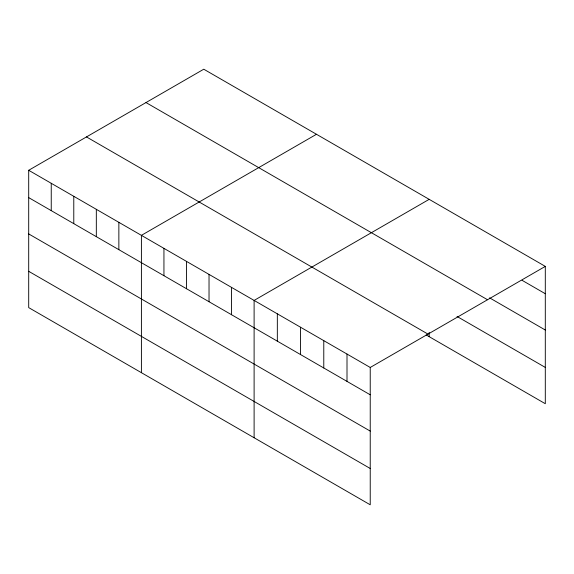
<?xml version="1.0" encoding="UTF-8"?>
<svg xmlns="http://www.w3.org/2000/svg" width="574" height="574" viewBox="0 0 574 574"><rect width="100%" height="100%" fill="white"/><g stroke="black" fill="none" stroke-linecap="round" stroke-linejoin="round"><path stroke-width="0.86" d="M28.7 170.284L370.23 367.468L370.23 504.79L28.7 307.614L28.7 170.284L203.77 69.21L545.3 266.386L545.3 403.716L426.173 334.936M316.475 134.28L141.405 235.354L141.405 372.684M429.18 199.343L254.11 300.424L254.11 437.754M370.23 367.468L545.3 266.386M522.075 280.313L545.3 293.723M489.565 297.841L545.3 330.021M145.997 102.567L487.527 299.743M457.048 316.468L545.3 367.417M86.473 136.928L428.003 334.111M28.7 197.621L370.23 394.797M28.7 233.919L370.23 431.096M28.7 271.315L370.23 468.492M429.18 332.353L429.18 336.673M347.005 354.058L347.005 381.394M323.779 340.647L323.779 367.984M300.554 327.237L300.554 354.574M277.335 313.834L277.335 341.171M231.566 287.409L231.566 314.746M209.029 274.394L209.029 301.73M186.485 261.385L186.485 288.715M163.942 248.37L163.942 275.707M118.861 222.339L118.861 249.676M96.324 209.323L96.324 236.66M73.781 196.315L73.781 223.652M51.244 183.3L51.244 210.636"/></g></svg>
